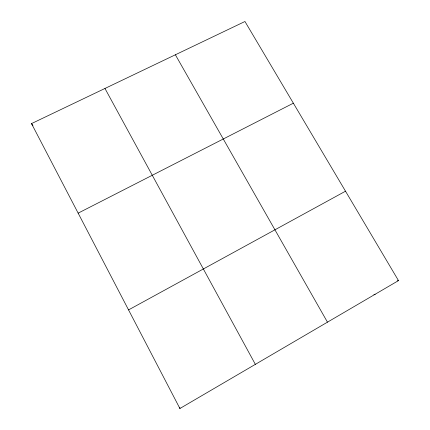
<?xml version="1.0" encoding="UTF-8"?>
<svg xmlns="http://www.w3.org/2000/svg" width="430" height="430" viewBox="0 0 430 430"><rect width="100%" height="100%" fill="white"/><g stroke="black" fill="none" stroke-linecap="round" stroke-linejoin="round"><path stroke-width="0.64" d="M179.907 408.5L398.492 280.607L244.955 21.5L31.508 123.598L179.907 408.5L179.772 407.285M128.548 309.901L345.516 191.2M78.147 213.146L293.362 103.189M397.288 280.795L398.492 280.607M373.896 294.389L375.17 294.249M31.508 123.598L32.959 125.624M175.381 54.782L327.466 322.167M104.958 88.462L255.355 364.355"/></g></svg>
